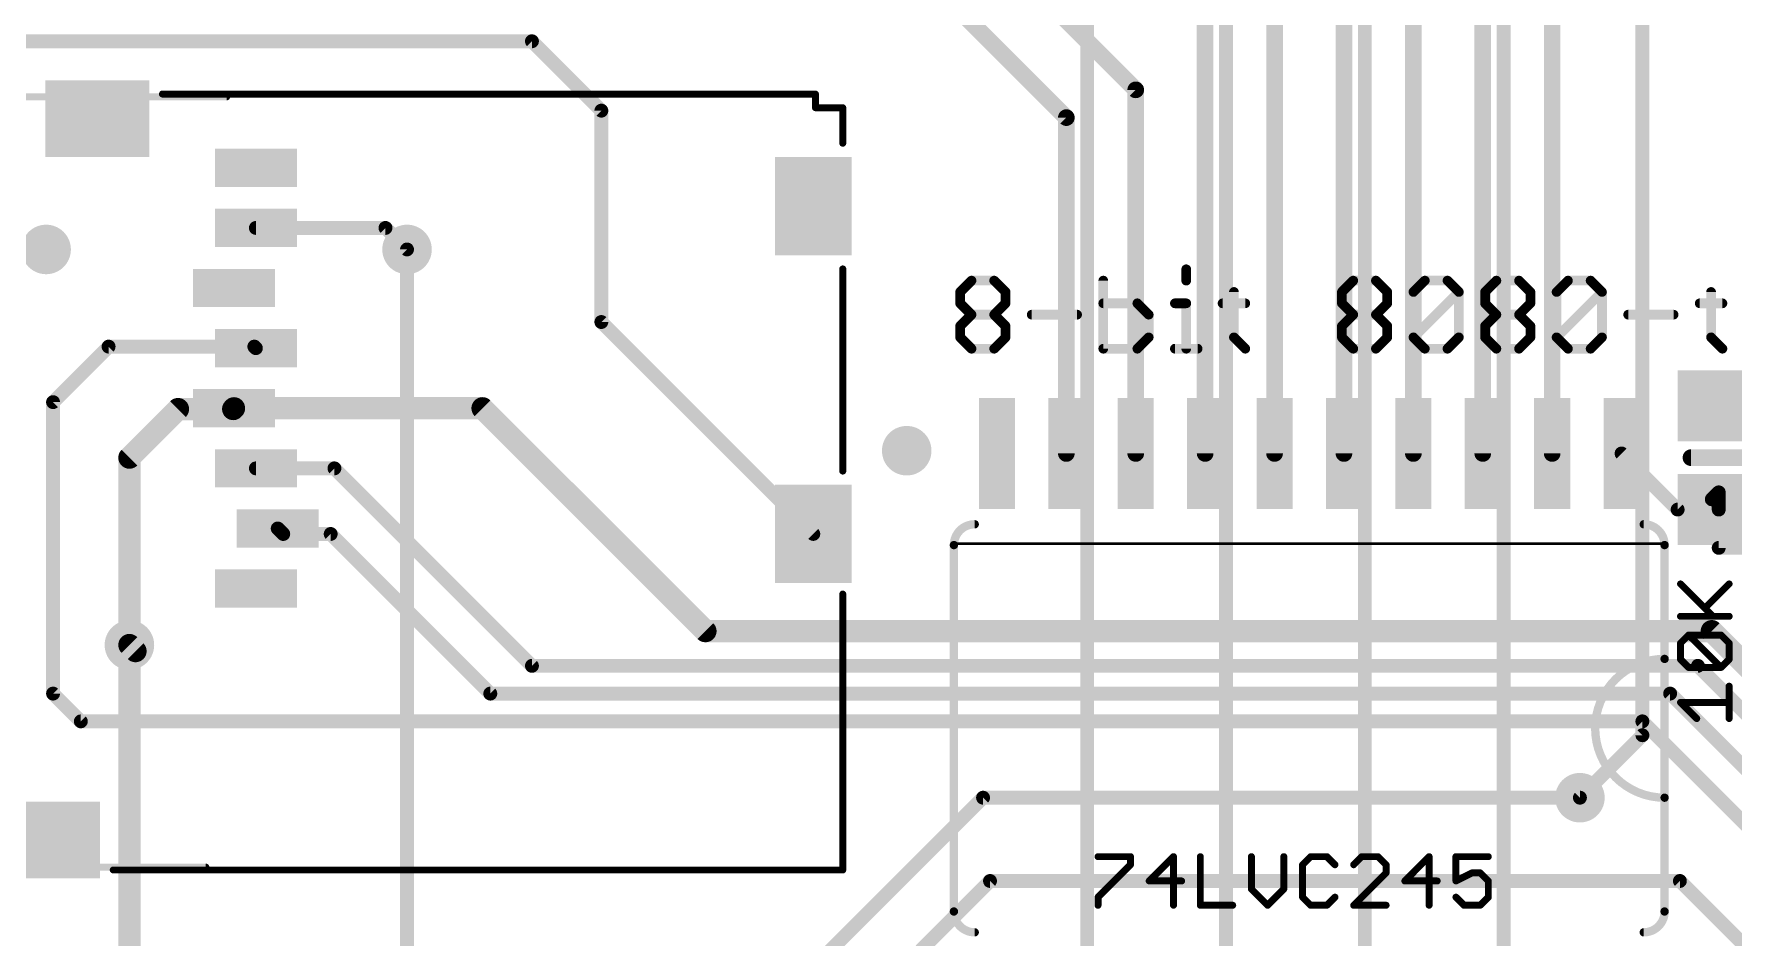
# Model space of a CAD drawing. Extents: x -42 to 37, y -47 to 54.
# Drawn here: x -23.08 to 8.03, y 14.72 to 31.25 of the extents above; entities that cross this region are included whole.
import ezdxf

# ---------------------------------------------------------------- set-up
doc = ezdxf.new("R2010")
doc.units = 0
for name, color, linetype in [('1', 12, 'CONTINUOUS'), ('16', 132, 'CONTINUOUS'), ('18', 110, 'CONTINUOUS'), ('21', 40, 'CONTINUOUS'), ('27', 253, 'CONTINUOUS'), ('47', 253, 'CONTINUOUS')]:
    doc.layers.add(name, color=color, linetype=linetype)

# ---------------------------------------------------------------- blocks, each defined once
blk = doc.blocks.new('RECT')
blk.add_solid([(-0.5, -0.5), (0.5, -0.5), (-0.5, 0.5), (0.5, 0.5)])
blk = doc.blocks.new('ROUNDV')
at = {"const_width": 0.5}
blk.add_lwpolyline([(0, -0.25, 1), (0, 0.25, 1), (0, -0.25)], format="xyb", dxfattribs=at)

msp = doc.modelspace()

# ---------------------------------------------------------------- linework, layer by layer
at = {"layer": '1'}
for points, const_width in [([(4.699, 36.068), (4.699, 23.5712)], 0.3048), ([(3.429, 35.56), (3.429, 23.5712)], 0.3048), ([(2.159, 34.798), (2.159, 23.5712)], 0.3048), ([(0.889, 34.036), (0.889, 23.5712)], 0.3048), ([(-5.588, 32.893), (-2.921, 30.226)], 0.3048), ([(-0.381, 32.766), (-0.381, 23.5712)], 0.3048), ([(-6.604, 32.131), (-4.191, 29.718)], 0.3048), ([(-1.651, 31.496), (-1.651, 23.5712)], 0.3048), ([(-23.495, 31.115), (-13.97, 31.115)], 0.254), ([(-13.97, 31.115), (-12.7, 29.845)], 0.254), ([(-2.921, 30.226), (-2.921, 23.5712)], 0.3048), ([(-12.7, 29.845), (-12.7, 25.977)], 0.254), ([(-4.191, 29.718), (-4.191, 23.5712)], 0.3048), ([(-16.65, 27.699), (-19.022, 27.699)], 0.254), ([(-16.256, 27.305), (-16.65, 27.699)], 0.254), ([(-12.7, 25.977), (-8.822, 22.099)], 0.254), ([(-22.733, 24.511), (-21.717, 25.527)], 0.254), ([(-21.717, 25.527), (-19.05, 25.527)], 0.254), ([(-19.05, 25.527), (-19.022, 25.499)], 0.254), ([(-22.733, 19.177), (-22.733, 24.511)], 0.254), ([(-21.336, 23.495), (-20.447, 24.384)], 0.4064), ([(-20.447, 24.384), (-19.437, 24.384)], 0.4064), ([(-19.437, 24.384), (-19.422, 24.399)], 0.4064), ([(-14.874, 24.399), (-19.422, 24.399)], 0.4064), ([(-10.795, 20.32), (-14.874, 24.399)], 0.4064), ([(-21.336, 20.066), (-21.336, 23.495)], 0.4064), ([(5.969, 23.5712), (6.9952, 22.545)], 0.254), ([(-17.584, 23.299), (-19.022, 23.299)], 0.254), ([(-13.97, 19.685), (-17.584, 23.299)], 0.254), ([(7.747, 22.86), (7.62, 22.733)], 0.254), ([(7.747, 22.545), (7.747, 22.86)], 0.254), ([(6.9952, 22.545), (7.747, 22.545)], 0.254), ([(7.747, 22.545), (7.747, 21.844)], 0.254), ([(-18.521, 22.098), (-18.622, 22.199)], 0.254), ([(-17.653, 22.098), (-18.521, 22.098)], 0.254), ([(-14.732, 19.177), (-17.653, 22.098)], 0.254), ([(7.747, 21.844), (12.192, 21.844)], 0.254), ([(-21.336, 20.066), (-21.224, 19.954)], 0.4064), ([(7.62, 20.32), (-10.795, 20.32)], 0.4064), ([(7.62, 20.32), (10.16, 17.78)], 0.4064), ([(-13.97, 19.685), (7.366, 19.685)], 0.254), ([(7.366, 19.685), (10.16, 16.891)], 0.254), ([(-22.733, 19.177), (-22.225, 18.669)], 0.254), ([(6.858, 19.177), (-14.732, 19.177)], 0.254), ([(9.779, 16.256), (6.858, 19.177)], 0.254), ([(-22.225, 18.669), (6.35, 18.669)], 0.254), ([(6.35, 18.669), (9.271, 15.748)], 0.254), ([(-10.033, 12.954), (-5.715, 17.272)], 0.254), ([(-5.715, 17.272), (5.207, 17.272)], 0.254), ([(-6.858, 14.478), (-5.588, 15.748)], 0.254), ([(-5.588, 15.748), (7.0358, 15.748)], 0.254), ([(7.0358, 15.748), (9.525, 13.2588)], 0.254)]:
    msp.add_lwpolyline(points, dxfattribs=dict(at, const_width=const_width))
for points, const_width in [([(-13.9251, 31.1599, 1), (-14.0149, 31.0701)], 0.127), ([(-13.97, 31.0515, 1), (-13.97, 31.1785)], 0.127), ([(-2.8448, 30.226, 1), (-2.9972, 30.226)], 0.1524), ([(-2.9749, 30.1721, 1), (-2.8671, 30.2799)], 0.1524), ([(-12.6365, 29.845, 1), (-12.7635, 29.845)], 0.127), ([(-12.7449, 29.8001, 1), (-12.6551, 29.8899)], 0.127), ([(-4.1148, 29.718, 1), (-4.2672, 29.718)], 0.1524), ([(-4.2449, 29.6641, 1), (-4.1371, 29.7719)], 0.1524), ([(-19.022, 27.7625, 1), (-19.022, 27.6355)], 0.127), ([(-16.6051, 27.7439, 1), (-16.6949, 27.6541)], 0.127), ([(-16.65, 27.6355, 1), (-16.65, 27.7625)], 0.127), ([(-16.3009, 27.2601, 1), (-16.2111, 27.3499)], 0.127), ([(-12.6551, 26.0219, 1), (-12.7449, 25.9321)], 0.127), ([(-12.7635, 25.977, 1), (-12.6365, 25.977)], 0.127), ([(-21.717, 25.5905, 1), (-21.717, 25.4635)], 0.127), ([(-21.6721, 25.4821, 1), (-21.7619, 25.5719)], 0.127), ([(-19.0051, 25.5719, 1), (-19.0949, 25.4821)], 0.127), ([(-19.0669, 25.4541, 1), (-18.9771, 25.5439)], 0.127), ([(-19.05, 25.4635, 1), (-19.05, 25.5905)], 0.127), ([(-22.6695, 24.511, 1), (-22.7965, 24.511)], 0.127), ([(-22.7779, 24.5559, 1), (-22.6881, 24.4661)], 0.127), ([(-20.447, 24.4856, 1), (-20.447, 24.2824)], 0.2032), ([(-20.3752, 24.3122, 1), (-20.5188, 24.4558)], 0.2032), ([(-19.422, 24.5006, 1), (-19.422, 24.2974)], 0.2032), ([(-19.3502, 24.3272, 1), (-19.4938, 24.4708)], 0.2032), ([(-19.437, 24.2824, 1), (-19.437, 24.4856)], 0.2032), ([(-14.8022, 24.4708, 1), (-14.9458, 24.3272)], 0.2032), ([(-14.874, 24.2974, 1), (-14.874, 24.5006)], 0.2032), ([(-19.5088, 24.4558, 1), (-19.3652, 24.3122)], 0.2032), ([(-21.2344, 23.495, 1), (-21.4376, 23.495)], 0.2032), ([(-21.4078, 23.5668, 1), (-21.2642, 23.4232)], 0.2032), ([(-4.2672, 23.5712, 1), (-4.1148, 23.5712)], 0.1524), ([(-2.9972, 23.5712, 1), (-2.8448, 23.5712)], 0.1524), ([(-1.7272, 23.5712, 1), (-1.5748, 23.5712)], 0.1524), ([(-0.4572, 23.5712, 1), (-0.3048, 23.5712)], 0.1524), ([(0.8128, 23.5712, 1), (0.9652, 23.5712)], 0.1524), ([(2.0828, 23.5712, 1), (2.2352, 23.5712)], 0.1524), ([(3.3528, 23.5712, 1), (3.5052, 23.5712)], 0.1524), ([(4.6228, 23.5712, 1), (4.7752, 23.5712)], 0.1524), ([(6.0139, 23.6161, 1), (5.9241, 23.5263)], 0.127), ([(-19.022, 23.3625, 1), (-19.022, 23.2355)], 0.127), ([(-17.5391, 23.3439, 1), (-17.6289, 23.2541)], 0.127), ([(-17.584, 23.2355, 1), (-17.584, 23.3625)], 0.127), ([(7.5751, 22.7779, 1), (7.6649, 22.6881)], 0.127), ([(7.8105, 22.86, 1), (7.6835, 22.86)], 0.127), ([(7.7919, 22.8151, 1), (7.7021, 22.9049)], 0.127), ([(6.9952, 22.6085, 1), (6.9952, 22.4815)], 0.127), ([(6.9503, 22.5001, 1), (7.0401, 22.5899)], 0.127), ([(7.8105, 22.545, 1), (7.6835, 22.545)], 0.127), ([(7.6835, 22.545, 1), (7.8105, 22.545)], 0.127), ([(7.747, 22.4815, 1), (7.747, 22.6085)], 0.127), ([(-18.5771, 22.2439, 1), (-18.6669, 22.1541)], 0.127), ([(-18.521, 22.1615, 1), (-18.521, 22.0345)], 0.127), ([(-18.5659, 22.0531, 1), (-18.4761, 22.1429)], 0.127), ([(-17.6081, 22.1429, 1), (-17.6979, 22.0531)], 0.127), ([(-17.653, 22.0345, 1), (-17.653, 22.1615)], 0.127), ([(-8.8669, 22.0541, 1), (-8.7771, 22.1439)], 0.127), ([(7.747, 21.9075, 1), (7.747, 21.7805)], 0.127), ([(7.6835, 21.844, 1), (7.8105, 21.844)], 0.127), ([(-21.2642, 20.1378, 1), (-21.4078, 19.9942)], 0.2032), ([(-10.795, 20.4216, 1), (-10.795, 20.2184)], 0.2032), ([(-10.8668, 20.2482, 1), (-10.7232, 20.3918)], 0.2032), ([(7.6918, 20.3918, 1), (7.5482, 20.2482)], 0.2032), ([(7.62, 20.2184, 1), (7.62, 20.4216)], 0.2032), ([(-21.4376, 20.066, 1), (-21.2344, 20.066)], 0.2032), ([(-21.2958, 19.8822, 1), (-21.1522, 20.0258)], 0.2032), ([(-13.97, 19.7485, 1), (-13.97, 19.6215)], 0.127), ([(-14.0149, 19.6401, 1), (-13.9251, 19.7299)], 0.127), ([(7.4109, 19.7299, 1), (7.3211, 19.6401)], 0.127), ([(7.366, 19.6215, 1), (7.366, 19.7485)], 0.127), ([(-22.6881, 19.2219, 1), (-22.7779, 19.1321)], 0.127), ([(-14.732, 19.2405, 1), (-14.732, 19.1135)], 0.127), ([(6.9029, 19.2219, 1), (6.8131, 19.1321)], 0.127), ([(6.858, 19.1135, 1), (6.858, 19.2405)], 0.127), ([(-22.7965, 19.177, 1), (-22.6695, 19.177)], 0.127), ([(-14.7769, 19.1321, 1), (-14.6871, 19.2219)], 0.127), ([(-22.225, 18.7325, 1), (-22.225, 18.6055)], 0.127), ([(-22.2699, 18.6241, 1), (-22.1801, 18.7139)], 0.127), ([(6.3949, 18.7139, 1), (6.3051, 18.6241)], 0.127), ([(6.35, 18.6055, 1), (6.35, 18.7325)], 0.127), ([(-5.715, 17.3355, 1), (-5.715, 17.2085)], 0.127), ([(-5.6701, 17.2271, 1), (-5.7599, 17.3169)], 0.127), ([(5.207, 17.2085, 1), (5.207, 17.3355)], 0.127), ([(-5.588, 15.8115, 1), (-5.588, 15.6845)], 0.127), ([(-5.5431, 15.7031, 1), (-5.6329, 15.7929)], 0.127), ([(7.0807, 15.7929, 1), (6.9909, 15.7031)], 0.127), ([(7.0358, 15.6845, 1), (7.0358, 15.8115)], 0.127)]:
    msp.add_lwpolyline(points, format="xyb", dxfattribs=dict(at, const_width=const_width))
at = {"layer": '16'}
for points, const_width in [([(-3.81, 11.938), (-3.81, 42.545)], 0.254), ([(-1.27, 11.938), (-1.27, 42.545)], 0.254), ([(1.27, 11.176), (1.27, 42.545)], 0.254), ([(3.81, 10.16), (3.81, 42.545)], 0.254), ([(6.35, 18.415), (6.35, 42.545)], 0.254), ([(-16.256, 9.017), (-16.256, 27.305)], 0.254), ([(-21.336, 14.224), (-21.336, 20.066)], 0.4064), ([(5.207, 17.272), (6.35, 18.415)], 0.254)]:
    msp.add_lwpolyline(points, dxfattribs=dict(at, const_width=const_width))
for points, const_width in [([(-16.1925, 27.305, 1), (-16.3195, 27.305)], 0.127), ([(-21.2344, 20.066, 1), (-21.4376, 20.066)], 0.2032), ([(6.2865, 18.415, 1), (6.4135, 18.415)], 0.127), ([(6.3949, 18.3701, 1), (6.3051, 18.4599)], 0.127), ([(5.1621, 17.3169, 1), (5.2519, 17.2271)], 0.127)]:
    msp.add_lwpolyline(points, format="xyb", dxfattribs=dict(at, const_width=const_width))
at = {"layer": '21'}
for points, const_width in [([(-8.782, 30.149), (-20.732, 30.149)], 0.127), ([(-8.782, 29.899), (-8.782, 30.149)], 0.127), ([(-8.282, 29.899), (-8.782, 29.899)], 0.127), ([(-8.282, 29.249), (-8.282, 29.899)], 0.127), ([(-8.282, 26.949), (-8.282, 23.249)], 0.127), ([(-6.1341, 26.527), (-5.9265, 26.7346)], 0.1778), ([(-5.9265, 26.7346), (-5.5113, 26.7346)], 0.1778), ([(-5.5113, 26.7346), (-5.3037, 26.527)], 0.1778), ([(-3.5147, 26.7346), (-3.5147, 25.4889)], 0.1778), ([(-1.9973, 26.9422), (-1.9973, 26.7346)], 0.1778), ([(0.8511, 26.527), (1.0587, 26.7346)], 0.1778), ([(1.0587, 26.7346), (1.4739, 26.7346)], 0.1778), ([(1.4739, 26.7346), (1.6815, 26.527)], 0.1778), ([(2.1608, 26.527), (2.3684, 26.7346)], 0.1778), ([(2.3684, 26.7346), (2.7837, 26.7346)], 0.1778), ([(2.7837, 26.7346), (2.9913, 26.527)], 0.1778), ([(3.4706, 26.527), (3.6782, 26.7346)], 0.1778), ([(3.6782, 26.7346), (4.0934, 26.7346)], 0.1778), ([(4.0934, 26.7346), (4.301, 26.527)], 0.1778), ([(4.7803, 26.527), (4.9879, 26.7346)], 0.1778), ([(4.9879, 26.7346), (5.4031, 26.7346)], 0.1778), ([(5.4031, 26.7346), (5.6107, 26.527)], 0.1778), ([(-6.1341, 26.3193), (-6.1341, 26.527)], 0.1778), ([(-5.3037, 26.527), (-5.3037, 26.3193)], 0.1778), ([(-1.1242, 26.527), (-1.1242, 25.6965)], 0.1778), ([(0.8511, 26.3193), (0.8511, 26.527)], 0.1778), ([(1.6815, 26.527), (1.6815, 26.3193)], 0.1778), ([(2.1608, 25.6965), (2.1608, 26.527)], 0.1778), ([(2.1608, 25.6965), (2.9913, 26.527)], 0.1778), ([(2.9913, 26.527), (2.9913, 25.6965)], 0.1778), ([(3.4706, 26.3193), (3.4706, 26.527)], 0.1778), ([(4.301, 26.527), (4.301, 26.3193)], 0.1778), ([(4.7803, 25.6965), (4.7803, 26.527)], 0.1778), ([(4.7803, 25.6965), (5.6107, 26.527)], 0.1778), ([(5.6107, 26.527), (5.6107, 25.6965)], 0.1778), ([(7.6073, 26.527), (7.6073, 25.6965)], 0.1778), ([(-5.9265, 26.1117), (-6.1341, 26.3193)], 0.1778), ([(-6.1341, 25.9041), (-5.9265, 26.1117)], 0.1778), ([(-5.9265, 26.1117), (-5.5113, 26.1117)], 0.1778), ([(-5.3037, 26.3193), (-5.5113, 26.1117)], 0.1778), ([(-5.5113, 26.1117), (-5.3037, 25.9041)], 0.1778), ([(-4.8244, 26.1117), (-3.9939, 26.1117)], 0.1778), ([(-2.8918, 26.3193), (-3.5147, 26.3193)], 0.1778), ([(-2.6842, 26.1117), (-2.8918, 26.3193)], 0.1778), ([(-2.6842, 25.6965), (-2.6842, 26.1117)], 0.1778), ([(-2.2049, 26.3193), (-1.9973, 26.3193)], 0.1778), ([(-1.9973, 26.3193), (-1.9973, 25.4889)], 0.1778), ([(-1.3318, 26.3193), (-0.9166, 26.3193)], 0.1778), ([(1.0587, 26.1117), (0.8511, 26.3193)], 0.1778), ([(0.8511, 25.9041), (1.0587, 26.1117)], 0.1778), ([(1.0587, 26.1117), (1.4739, 26.1117)], 0.1778), ([(1.6815, 26.3193), (1.4739, 26.1117)], 0.1778), ([(1.4739, 26.1117), (1.6815, 25.9041)], 0.1778), ([(3.6782, 26.1117), (3.4706, 26.3193)], 0.1778), ([(3.4706, 25.9041), (3.6782, 26.1117)], 0.1778), ([(3.6782, 26.1117), (4.0934, 26.1117)], 0.1778), ([(4.301, 26.3193), (4.0934, 26.1117)], 0.1778), ([(4.0934, 26.1117), (4.301, 25.9041)], 0.1778), ([(6.09, 26.1117), (6.9204, 26.1117)], 0.1778), ([(7.3997, 26.3193), (7.8149, 26.3193)], 0.1778), ([(-6.1341, 25.6965), (-6.1341, 25.9041)], 0.1778), ([(-5.3037, 25.9041), (-5.3037, 25.6965)], 0.1778), ([(0.8511, 25.6965), (0.8511, 25.9041)], 0.1778), ([(1.6815, 25.9041), (1.6815, 25.6965)], 0.1778), ([(3.4706, 25.6965), (3.4706, 25.9041)], 0.1778), ([(4.301, 25.9041), (4.301, 25.6965)], 0.1778), ([(-5.9265, 25.4889), (-6.1341, 25.6965)], 0.1778), ([(-5.5113, 25.4889), (-5.9265, 25.4889)], 0.1778), ([(-5.3037, 25.6965), (-5.5113, 25.4889)], 0.1778), ([(-3.5147, 25.4889), (-2.8918, 25.4889)], 0.1778), ([(-2.8918, 25.4889), (-2.6842, 25.6965)], 0.1778), ([(-2.2049, 25.4889), (-1.7897, 25.4889)], 0.1778), ([(-1.1242, 25.6965), (-0.9166, 25.4889)], 0.1778), ([(1.0587, 25.4889), (0.8511, 25.6965)], 0.1778), ([(1.4739, 25.4889), (1.0587, 25.4889)], 0.1778), ([(1.6815, 25.6965), (1.4739, 25.4889)], 0.1778), ([(2.3684, 25.4889), (2.1608, 25.6965)], 0.1778), ([(2.7837, 25.4889), (2.3684, 25.4889)], 0.1778), ([(2.9913, 25.6965), (2.7837, 25.4889)], 0.1778), ([(3.6782, 25.4889), (3.4706, 25.6965)], 0.1778), ([(4.0934, 25.4889), (3.6782, 25.4889)], 0.1778), ([(4.301, 25.6965), (4.0934, 25.4889)], 0.1778), ([(4.9879, 25.4889), (4.7803, 25.6965)], 0.1778), ([(5.4031, 25.4889), (4.9879, 25.4889)], 0.1778), ([(5.6107, 25.6965), (5.4031, 25.4889)], 0.1778), ([(7.6073, 25.6965), (7.8149, 25.4889)], 0.1778), ([(8.255, 23.495), (7.239, 23.495)], 0.3048), ([(-6.2484, 21.8948), (-6.2484, 15.1892)], 0.1524), ([(6.731, 21.9202), (-6.223, 21.9202)], 0.0508), ([(6.7564, 19.812), (6.7564, 21.8948)], 0.1524), ([(-8.282, 20.999), (-8.282, 15.949)], 0.127), ([(6.7564, 17.272), (6.7564, 19.812)], 0.1524), ([(6.7564, 15.1892), (6.7564, 17.272)], 0.1524), ([(-8.282, 15.949), (-21.632, 15.949)], 0.127)]:
    msp.add_lwpolyline(points, dxfattribs=dict(at, const_width=const_width))
for points, const_width in [([(-20.732, 30.1807, 1), (-20.732, 30.1173)], 0.0635), ([(-8.7502, 30.149, 1), (-8.8138, 30.149)], 0.0635), ([(-8.782, 30.1173, 1), (-8.782, 30.1807)], 0.0635), ([(-8.8138, 29.899, 1), (-8.7502, 29.899)], 0.0635), ([(-8.782, 29.9307, 1), (-8.782, 29.8673)], 0.0635), ([(-8.2502, 29.899, 1), (-8.3138, 29.899)], 0.0635), ([(-8.282, 29.8673, 1), (-8.282, 29.9307)], 0.0635), ([(-8.3138, 29.249, 1), (-8.2502, 29.249)], 0.0635), ([(-8.2502, 26.949, 1), (-8.3138, 26.949)], 0.0635), ([(-5.9265, 26.779, 1), (-5.9265, 26.6901)], 0.0889), ([(-5.8951, 26.7031, 1), (-5.9579, 26.766)], 0.0889), ([(-5.4798, 26.766, 1), (-5.5427, 26.7031)], 0.0889), ([(-5.5113, 26.6901, 1), (-5.5113, 26.779)], 0.0889), ([(-3.4702, 26.7346, 1), (-3.5591, 26.7346)], 0.0889), ([(-1.9529, 26.9422, 1), (-2.0418, 26.9422)], 0.0889), ([(-2.0418, 26.7346, 1), (-1.9529, 26.7346)], 0.0889), ([(1.0587, 26.779, 1), (1.0587, 26.6901)], 0.0889), ([(1.0901, 26.7031, 1), (1.0273, 26.766)], 0.0889), ([(1.5054, 26.766, 1), (1.4425, 26.7031)], 0.0889), ([(1.4739, 26.6901, 1), (1.4739, 26.779)], 0.0889), ([(2.3684, 26.779, 1), (2.3684, 26.6901)], 0.0889), ([(2.3999, 26.7031, 1), (2.337, 26.766)], 0.0889), ([(2.8151, 26.766, 1), (2.7522, 26.7031)], 0.0889), ([(2.7837, 26.6901, 1), (2.7837, 26.779)], 0.0889), ([(3.6782, 26.779, 1), (3.6782, 26.6901)], 0.0889), ([(3.7096, 26.7031, 1), (3.6467, 26.766)], 0.0889), ([(4.1248, 26.766, 1), (4.062, 26.7031)], 0.0889), ([(4.0934, 26.6901, 1), (4.0934, 26.779)], 0.0889), ([(4.9879, 26.779, 1), (4.9879, 26.6901)], 0.0889), ([(5.0193, 26.7031, 1), (4.9565, 26.766)], 0.0889), ([(5.4345, 26.766, 1), (5.3717, 26.7031)], 0.0889), ([(5.4031, 26.6901, 1), (5.4031, 26.779)], 0.0889), ([(-6.0896, 26.527, 1), (-6.1786, 26.527)], 0.0889), ([(-6.1655, 26.5584, 1), (-6.1027, 26.4955)], 0.0889), ([(-5.2592, 26.527, 1), (-5.3481, 26.527)], 0.0889), ([(-5.3351, 26.4955, 1), (-5.2722, 26.5584)], 0.0889), ([(-1.0797, 26.527, 1), (-1.1686, 26.527)], 0.0889), ([(0.8956, 26.527, 1), (0.8067, 26.527)], 0.0889), ([(0.8197, 26.5584, 1), (0.8825, 26.4955)], 0.0889), ([(1.726, 26.527, 1), (1.6371, 26.527)], 0.0889), ([(1.6501, 26.4955, 1), (1.713, 26.5584)], 0.0889), ([(2.1294, 26.5584, 1), (2.1923, 26.4955)], 0.0889), ([(2.2053, 26.527, 1), (2.1164, 26.527)], 0.0889), ([(3.0357, 26.527, 1), (2.9468, 26.527)], 0.0889), ([(3.0227, 26.4955, 1), (2.9598, 26.5584)], 0.0889), ([(2.9598, 26.4955, 1), (3.0227, 26.5584)], 0.0889), ([(3.4391, 26.5584, 1), (3.502, 26.4955)], 0.0889), ([(3.515, 26.527, 1), (3.4261, 26.527)], 0.0889), ([(4.3454, 26.527, 1), (4.2565, 26.527)], 0.0889), ([(4.2696, 26.4955, 1), (4.3324, 26.5584)], 0.0889), ([(4.7488, 26.5584, 1), (4.8117, 26.4955)], 0.0889), ([(4.8247, 26.527, 1), (4.7358, 26.527)], 0.0889), ([(5.6552, 26.527, 1), (5.5663, 26.527)], 0.0889), ([(5.6421, 26.4955, 1), (5.5793, 26.5584)], 0.0889), ([(5.5793, 26.4955, 1), (5.6421, 26.5584)], 0.0889), ([(7.6518, 26.527, 1), (7.5629, 26.527)], 0.0889), ([(-6.1786, 26.3193, 1), (-6.0896, 26.3193)], 0.0889), ([(-6.1027, 26.3508, 1), (-6.1655, 26.2879)], 0.0889), ([(-5.9265, 26.1562, 1), (-5.9265, 26.0673)], 0.0889), ([(-5.8951, 26.0803, 1), (-5.9579, 26.1432)], 0.0889), ([(-5.9579, 26.0803, 1), (-5.8951, 26.1432)], 0.0889), ([(-5.4798, 26.1432, 1), (-5.5427, 26.0803)], 0.0889), ([(-5.5427, 26.1432, 1), (-5.4798, 26.0803)], 0.0889), ([(-5.5113, 26.0673, 1), (-5.5113, 26.1562)], 0.0889), ([(-5.3481, 26.3193, 1), (-5.2592, 26.3193)], 0.0889), ([(-5.2722, 26.2879, 1), (-5.3351, 26.3508)], 0.0889), ([(-4.8244, 26.1562, 1), (-4.8244, 26.0673)], 0.0889), ([(-3.9939, 26.0673, 1), (-3.9939, 26.1562)], 0.0889), ([(-3.5147, 26.3638, 1), (-3.5147, 26.2749)], 0.0889), ([(-2.8604, 26.3508, 1), (-2.9232, 26.2879)], 0.0889), ([(-2.8918, 26.2749, 1), (-2.8918, 26.3638)], 0.0889), ([(-2.6398, 26.1117, 1), (-2.7287, 26.1117)], 0.0889), ([(-2.7156, 26.0803, 1), (-2.6528, 26.1432)], 0.0889), ([(-2.2049, 26.3638, 1), (-2.2049, 26.2749)], 0.0889), ([(-1.9529, 26.3193, 1), (-2.0418, 26.3193)], 0.0889), ([(-1.9973, 26.2749, 1), (-1.9973, 26.3638)], 0.0889), ([(-1.3318, 26.3638, 1), (-1.3318, 26.2749)], 0.0889), ([(-0.9166, 26.2749, 1), (-0.9166, 26.3638)], 0.0889), ([(0.8825, 26.3508, 1), (0.8197, 26.2879)], 0.0889), ([(0.8067, 26.3193, 1), (0.8956, 26.3193)], 0.0889), ([(1.0587, 26.1562, 1), (1.0587, 26.0673)], 0.0889), ([(1.0901, 26.0803, 1), (1.0273, 26.1432)], 0.0889), ([(1.0273, 26.0803, 1), (1.0901, 26.1432)], 0.0889), ([(1.5054, 26.1432, 1), (1.4425, 26.0803)], 0.0889), ([(1.4425, 26.1432, 1), (1.5054, 26.0803)], 0.0889), ([(1.4739, 26.0673, 1), (1.4739, 26.1562)], 0.0889), ([(1.6371, 26.3193, 1), (1.726, 26.3193)], 0.0889), ([(1.713, 26.2879, 1), (1.6501, 26.3508)], 0.0889), ([(3.502, 26.3508, 1), (3.4391, 26.2879)], 0.0889), ([(3.4261, 26.3193, 1), (3.515, 26.3193)], 0.0889), ([(3.6782, 26.1562, 1), (3.6782, 26.0673)], 0.0889), ([(3.7096, 26.0803, 1), (3.6467, 26.1432)], 0.0889), ([(3.6467, 26.0803, 1), (3.7096, 26.1432)], 0.0889), ([(4.1248, 26.1432, 1), (4.062, 26.0803)], 0.0889), ([(4.062, 26.1432, 1), (4.1248, 26.0803)], 0.0889), ([(4.0934, 26.0673, 1), (4.0934, 26.1562)], 0.0889), ([(4.2565, 26.3193, 1), (4.3454, 26.3193)], 0.0889), ([(4.3324, 26.2879, 1), (4.2696, 26.3508)], 0.0889), ([(6.09, 26.1562, 1), (6.09, 26.0673)], 0.0889), ([(6.9204, 26.0673, 1), (6.9204, 26.1562)], 0.0889), ([(7.3997, 26.3638, 1), (7.3997, 26.2749)], 0.0889), ([(7.8149, 26.2749, 1), (7.8149, 26.3638)], 0.0889), ([(-6.0896, 25.9041, 1), (-6.1786, 25.9041)], 0.0889), ([(-6.1655, 25.9355, 1), (-6.1027, 25.8727)], 0.0889), ([(-5.2592, 25.9041, 1), (-5.3481, 25.9041)], 0.0889), ([(-5.3351, 25.8727, 1), (-5.2722, 25.9355)], 0.0889), ([(0.8956, 25.9041, 1), (0.8067, 25.9041)], 0.0889), ([(0.8197, 25.9355, 1), (0.8825, 25.8727)], 0.0889), ([(1.726, 25.9041, 1), (1.6371, 25.9041)], 0.0889), ([(1.6501, 25.8727, 1), (1.713, 25.9355)], 0.0889), ([(3.515, 25.9041, 1), (3.4261, 25.9041)], 0.0889), ([(3.4391, 25.9355, 1), (3.502, 25.8727)], 0.0889), ([(4.3454, 25.9041, 1), (4.2565, 25.9041)], 0.0889), ([(4.2696, 25.8727, 1), (4.3324, 25.9355)], 0.0889), ([(-6.1786, 25.6965, 1), (-6.0896, 25.6965)], 0.0889), ([(-6.1027, 25.7279, 1), (-6.1655, 25.6651)], 0.0889), ([(-5.9265, 25.5334, 1), (-5.9265, 25.4444)], 0.0889), ([(-5.9579, 25.4575, 1), (-5.8951, 25.5203)], 0.0889), ([(-5.5427, 25.5203, 1), (-5.4798, 25.4575)], 0.0889), ([(-5.5113, 25.4444, 1), (-5.5113, 25.5334)], 0.0889), ([(-5.3481, 25.6965, 1), (-5.2592, 25.6965)], 0.0889), ([(-5.2722, 25.6651, 1), (-5.3351, 25.7279)], 0.0889), ([(-3.5147, 25.5334, 1), (-3.5147, 25.4444)], 0.0889), ([(-3.5591, 25.4889, 1), (-3.4702, 25.4889)], 0.0889), ([(-2.9232, 25.5203, 1), (-2.8604, 25.4575)], 0.0889), ([(-2.8918, 25.4444, 1), (-2.8918, 25.5334)], 0.0889), ([(-2.7287, 25.6965, 1), (-2.6398, 25.6965)], 0.0889), ([(-2.6528, 25.6651, 1), (-2.7156, 25.7279)], 0.0889), ([(-2.2049, 25.5334, 1), (-2.2049, 25.4444)], 0.0889), ([(-2.0418, 25.4889, 1), (-1.9529, 25.4889)], 0.0889), ([(-1.7897, 25.4444, 1), (-1.7897, 25.5334)], 0.0889), ([(-1.1686, 25.6965, 1), (-1.0797, 25.6965)], 0.0889), ([(-1.0927, 25.7279, 1), (-1.1556, 25.6651)], 0.0889), ([(-0.948, 25.4575, 1), (-0.8851, 25.5203)], 0.0889), ([(0.8825, 25.7279, 1), (0.8197, 25.6651)], 0.0889), ([(0.8067, 25.6965, 1), (0.8956, 25.6965)], 0.0889), ([(1.0587, 25.5334, 1), (1.0587, 25.4444)], 0.0889), ([(1.0273, 25.4575, 1), (1.0901, 25.5203)], 0.0889), ([(1.4425, 25.5203, 1), (1.5054, 25.4575)], 0.0889), ([(1.4739, 25.4444, 1), (1.4739, 25.5334)], 0.0889), ([(1.6371, 25.6965, 1), (1.726, 25.6965)], 0.0889), ([(1.713, 25.6651, 1), (1.6501, 25.7279)], 0.0889), ([(2.1923, 25.7279, 1), (2.1294, 25.6651)], 0.0889), ([(2.1294, 25.7279, 1), (2.1923, 25.6651)], 0.0889), ([(2.1164, 25.6965, 1), (2.2053, 25.6965)], 0.0889), ([(2.3684, 25.5334, 1), (2.3684, 25.4444)], 0.0889), ([(2.337, 25.4575, 1), (2.3999, 25.5203)], 0.0889), ([(2.7522, 25.5203, 1), (2.8151, 25.4575)], 0.0889), ([(2.7837, 25.4444, 1), (2.7837, 25.5334)], 0.0889), ([(2.9468, 25.6965, 1), (3.0357, 25.6965)], 0.0889), ([(3.0227, 25.6651, 1), (2.9598, 25.7279)], 0.0889), ([(3.502, 25.7279, 1), (3.4391, 25.6651)], 0.0889), ([(3.4261, 25.6965, 1), (3.515, 25.6965)], 0.0889), ([(3.6782, 25.5334, 1), (3.6782, 25.4444)], 0.0889), ([(3.6467, 25.4575, 1), (3.7096, 25.5203)], 0.0889), ([(4.062, 25.5203, 1), (4.1248, 25.4575)], 0.0889), ([(4.0934, 25.4444, 1), (4.0934, 25.5334)], 0.0889), ([(4.2565, 25.6965, 1), (4.3454, 25.6965)], 0.0889), ([(4.3324, 25.6651, 1), (4.2696, 25.7279)], 0.0889), ([(4.8117, 25.7279, 1), (4.7488, 25.6651)], 0.0889), ([(4.7488, 25.7279, 1), (4.8117, 25.6651)], 0.0889), ([(4.7358, 25.6965, 1), (4.8247, 25.6965)], 0.0889), ([(4.9879, 25.5334, 1), (4.9879, 25.4444)], 0.0889), ([(4.9565, 25.4575, 1), (5.0193, 25.5203)], 0.0889), ([(5.3717, 25.5203, 1), (5.4345, 25.4575)], 0.0889), ([(5.4031, 25.4444, 1), (5.4031, 25.5334)], 0.0889), ([(5.5663, 25.6965, 1), (5.6552, 25.6965)], 0.0889), ([(5.6421, 25.6651, 1), (5.5793, 25.7279)], 0.0889), ([(7.6388, 25.7279, 1), (7.5759, 25.6651)], 0.0889), ([(7.5629, 25.6965, 1), (7.6518, 25.6965)], 0.0889), ([(7.7835, 25.4575, 1), (7.8464, 25.5203)], 0.0889), ([(7.239, 23.5712, 1), (7.239, 23.4188)], 0.1524), ([(-8.3138, 23.249, 1), (-8.2502, 23.249)], 0.0635), ([(-5.8674, 22.2758, 0.4142), (-6.2484, 21.8948)], 0.1524), ([(-5.8674, 22.2377, 1), (-5.8674, 22.3139)], 0.0762), ([(6.7564, 21.8948, 0.4142), (6.3754, 22.2758)], 0.1524), ([(6.3754, 22.3139, 1), (6.3754, 22.2377)], 0.0762), ([(-6.2103, 21.8948, 1), (-6.2865, 21.8948)], 0.0762), ([(-6.2865, 21.8948, 1), (-6.2103, 21.8948)], 0.0762), ([(-6.223, 21.9329, 1), (-6.223, 21.9075)], 0.0254), ([(6.7945, 21.8948, 1), (6.7183, 21.8948)], 0.0762), ([(6.7183, 21.8948, 1), (6.7945, 21.8948)], 0.0762), ([(6.731, 21.9075, 1), (6.731, 21.9329)], 0.0254), ([(-8.2502, 20.999, 1), (-8.3138, 20.999)], 0.0635), ([(6.7564, 19.812, 1), (6.7564, 17.272)], 0.1524), ([(6.7945, 19.812, 1), (6.7183, 19.812)], 0.0762), ([(6.7183, 19.812, 1), (6.7945, 19.812)], 0.0762), ([(6.7564, 19.7739, 1), (6.7564, 19.8501)], 0.0762), ([(6.7945, 17.272, 1), (6.7183, 17.272)], 0.0762), ([(6.7183, 17.272, 1), (6.7945, 17.272)], 0.0762), ([(6.7564, 17.2339, 1), (6.7564, 17.3101)], 0.0762), ([(-21.632, 15.9808, 1), (-21.632, 15.9173)], 0.0635), ([(-8.3138, 15.949, 1), (-8.2502, 15.949)], 0.0635), ([(-8.282, 15.9173, 1), (-8.282, 15.9808)], 0.0635), ([(-6.2484, 15.1892, 0.4142), (-5.8674, 14.8082)], 0.1524), ([(-6.2103, 15.1892, 1), (-6.2865, 15.1892)], 0.0762), ([(6.3754, 14.8082, 0.4142), (6.7564, 15.1892)], 0.1524), ([(6.7945, 15.1892, 1), (6.7183, 15.1892)], 0.0762), ([(-6.2865, 15.1892, 1), (-6.2103, 15.1892)], 0.0762), ([(6.7183, 15.1892, 1), (6.7945, 15.1892)], 0.0762), ([(-5.8674, 14.7701, 1), (-5.8674, 14.8463)], 0.0762), ([(6.3754, 14.8463, 1), (6.3754, 14.7701)], 0.0762)]:
    msp.add_lwpolyline(points, format="xyb", dxfattribs=dict(at, const_width=const_width))
at = {"layer": '27', "const_width": 0.127}
for points in [[(7.6409, 20.591), (7.0477, 21.1842)], [(7.4926, 20.7393), (7.9375, 21.1842)], [(7.0477, 20.591), (7.9375, 20.591)], [(7.0477, 20.1003), (7.196, 20.2486)], [(7.196, 20.2486), (7.7892, 20.2486)], [(7.7892, 19.6555), (7.196, 20.2486)], [(7.7892, 20.2486), (7.9375, 20.1003)], [(7.0477, 19.8038), (7.0477, 20.1003)], [(7.9375, 20.1003), (7.9375, 19.8038)], [(7.196, 19.6555), (7.0477, 19.8038)], [(7.7892, 19.6555), (7.196, 19.6555)], [(7.9375, 19.8038), (7.7892, 19.6555)], [(7.9375, 18.7199), (7.9375, 19.3131)], [(7.3443, 18.7199), (7.0477, 19.0165)], [(7.0477, 19.0165), (7.9375, 19.0165)], [(-3.6107, 16.1933), (-3.0175, 16.1933)], [(-3.0175, 16.1933), (-3.0175, 16.045)], [(-2.2303, 16.1933), (-2.6751, 15.7484)], [(-2.2303, 15.3035), (-2.2303, 16.1933)], [(-1.7396, 16.1933), (-1.7396, 15.3035)], [(-0.8041, 16.1933), (-0.8041, 15.6001)], [(-0.2109, 15.6001), (-0.2109, 16.1933)], [(0.2797, 16.1933), (0.1314, 16.045)], [(0.5763, 16.1933), (0.2797, 16.1933)], [(0.7246, 16.045), (0.5763, 16.1933)], [(1.2152, 16.1933), (1.0669, 16.045)], [(1.5118, 16.1933), (1.2152, 16.1933)], [(1.6601, 16.045), (1.5118, 16.1933)], [(2.4473, 16.1933), (2.0025, 15.7484)], [(2.4473, 15.3035), (2.4473, 16.1933)], [(3.5311, 16.1933), (2.938, 16.1933)], [(2.938, 16.1933), (2.938, 15.7484)], [(-3.0175, 16.045), (-3.6107, 15.4518)], [(0.1314, 16.045), (0.1314, 15.4518)], [(1.0669, 15.3035), (1.6601, 15.8967)], [(1.6601, 15.8967), (1.6601, 16.045)], [(2.938, 15.7484), (3.2346, 15.8967)], [(3.2346, 15.8967), (3.3829, 15.8967)], [(3.3829, 15.8967), (3.5311, 15.7484)], [(-2.6751, 15.7484), (-2.082, 15.7484)], [(-0.8041, 15.6001), (-0.5075, 15.3035)], [(-0.5075, 15.3035), (-0.2109, 15.6001)], [(2.0025, 15.7484), (2.5956, 15.7484)], [(3.5311, 15.7484), (3.5311, 15.4518)], [(-3.6107, 15.4518), (-3.6107, 15.3035)], [(-1.7396, 15.3035), (-1.1464, 15.3035)], [(0.1314, 15.4518), (0.2797, 15.3035)], [(0.2797, 15.3035), (0.5763, 15.3035)], [(0.5763, 15.3035), (0.7246, 15.4518)], [(1.6601, 15.3035), (1.0669, 15.3035)], [(3.0863, 15.3035), (2.938, 15.4518)], [(3.3829, 15.3035), (3.0863, 15.3035)], [(3.5311, 15.4518), (3.3829, 15.3035)]]:
    msp.add_lwpolyline(points, dxfattribs=at)
at = {"layer": '27', "const_width": 0.0635}
for points in [[(7.0702, 21.2066, 1), (7.0253, 21.1617)], [(7.96, 21.1617, 1), (7.915, 21.2066)], [(7.0477, 20.6227, 1), (7.0477, 20.5592)], [(7.4702, 20.7617, 1), (7.5151, 20.7168)], [(7.6185, 20.5685, 1), (7.6634, 20.6134)], [(7.9375, 20.5592, 1), (7.9375, 20.6227)], [(7.196, 20.2804, 1), (7.196, 20.2169)], [(7.2185, 20.2711, 1), (7.1736, 20.2262)], [(7.2185, 20.2262, 1), (7.1736, 20.2711)], [(7.8117, 20.2711, 1), (7.7668, 20.2262)], [(7.7892, 20.2169, 1), (7.7892, 20.2804)], [(7.0795, 20.1003, 1), (7.016, 20.1003)], [(7.0253, 20.1228, 1), (7.0702, 20.0779)], [(7.9692, 20.1003, 1), (7.9058, 20.1003)], [(7.915, 20.0779, 1), (7.96, 20.1228)], [(7.0702, 19.8262, 1), (7.0253, 19.7813)], [(7.016, 19.8038, 1), (7.0795, 19.8038)], [(7.196, 19.6872, 1), (7.196, 19.6237)], [(7.1736, 19.633, 1), (7.2185, 19.6779)], [(7.7668, 19.6779, 1), (7.8117, 19.633)], [(7.7668, 19.633, 1), (7.8117, 19.6779)], [(7.7892, 19.6237, 1), (7.7892, 19.6872)], [(7.9058, 19.8038, 1), (7.9692, 19.8038)], [(7.96, 19.7813, 1), (7.915, 19.8262)], [(7.9692, 19.3131, 1), (7.9058, 19.3131)], [(7.0477, 19.0483, 1), (7.0477, 18.9848)], [(7.0702, 19.039, 1), (7.0253, 18.9941)], [(7.9375, 18.9848, 1), (7.9375, 19.0483)], [(7.3219, 18.6975, 1), (7.3668, 18.7424)], [(7.9058, 18.7199, 1), (7.9692, 18.7199)], [(-3.6107, 16.225, 1), (-3.6107, 16.1615)], [(-2.9857, 16.1933, 1), (-3.0492, 16.1933)], [(-3.0175, 16.1615, 1), (-3.0175, 16.225)], [(-2.1985, 16.1933, 1), (-2.262, 16.1933)], [(-2.2078, 16.1708, 1), (-2.2527, 16.2157)], [(-1.7079, 16.1933, 1), (-1.7714, 16.1933)], [(-0.7724, 16.1933, 1), (-0.8358, 16.1933)], [(-0.1792, 16.1933, 1), (-0.2427, 16.1933)], [(0.2797, 16.225, 1), (0.2797, 16.1615)], [(0.3022, 16.1708, 1), (0.2573, 16.2157)], [(0.5987, 16.2157, 1), (0.5538, 16.1708)], [(0.5763, 16.1615, 1), (0.5763, 16.225)], [(1.2152, 16.225, 1), (1.2152, 16.1615)], [(1.2377, 16.1708, 1), (1.1928, 16.2157)], [(1.5343, 16.2157, 1), (1.4894, 16.1708)], [(1.5118, 16.1615, 1), (1.5118, 16.225)], [(2.4791, 16.1933, 1), (2.4156, 16.1933)], [(2.4698, 16.1708, 1), (2.4249, 16.2157)], [(2.9697, 16.1933, 1), (2.9062, 16.1933)], [(2.938, 16.225, 1), (2.938, 16.1615)], [(3.5311, 16.1615, 1), (3.5311, 16.225)], [(-3.0492, 16.045, 1), (-2.9857, 16.045)], [(-2.995, 16.0225, 1), (-3.0399, 16.0674)], [(0.1632, 16.045, 1), (0.0997, 16.045)], [(0.109, 16.0674, 1), (0.1539, 16.0225)], [(0.7021, 16.0225, 1), (0.747, 16.0674)], [(1.0445, 16.0674, 1), (1.0894, 16.0225)], [(1.6919, 16.045, 1), (1.6284, 16.045)], [(1.6284, 15.8967, 1), (1.6919, 15.8967)], [(1.6377, 16.0225, 1), (1.6826, 16.0674)], [(1.6826, 15.8742, 1), (1.6377, 15.9191)], [(3.2346, 15.9284, 1), (3.2346, 15.8649)], [(3.2488, 15.8683, 1), (3.2204, 15.9251)], [(3.4053, 15.9191, 1), (3.3604, 15.8742)], [(3.3829, 15.8649, 1), (3.3829, 15.9284)], [(-2.6751, 15.7801, 1), (-2.6751, 15.7166)], [(-2.6976, 15.7708, 1), (-2.6527, 15.7259)], [(-2.082, 15.7166, 1), (-2.082, 15.7801)], [(-0.7816, 15.6225, 1), (-0.8266, 15.5776)], [(-0.8358, 15.6001, 1), (-0.7724, 15.6001)], [(-0.2427, 15.6001, 1), (-0.1792, 15.6001)], [(-0.1885, 15.5776, 1), (-0.2334, 15.6225)], [(2.0025, 15.7801, 1), (2.0025, 15.7166)], [(1.98, 15.7708, 1), (2.0249, 15.7259)], [(2.5956, 15.7166, 1), (2.5956, 15.7801)], [(2.9062, 15.7484, 1), (2.9697, 15.7484)], [(2.9238, 15.7768, 1), (2.9522, 15.72)], [(3.5629, 15.7484, 1), (3.4994, 15.7484)], [(3.5087, 15.7259, 1), (3.5536, 15.7708)], [(-3.5789, 15.4518, 1), (-3.6424, 15.4518)], [(-3.6331, 15.4742, 1), (-3.5882, 15.4293)], [(-3.6424, 15.3035, 1), (-3.5789, 15.3035)], [(-2.262, 15.3035, 1), (-2.1985, 15.3035)], [(-1.7714, 15.3035, 1), (-1.7079, 15.3035)], [(-1.7396, 15.3353, 1), (-1.7396, 15.2718)], [(-1.1464, 15.2718, 1), (-1.1464, 15.3353)], [(-0.53, 15.326, 1), (-0.4851, 15.281)], [(-0.53, 15.281, 1), (-0.4851, 15.326)], [(0.1539, 15.4742, 1), (0.109, 15.4293)], [(0.0997, 15.4518, 1), (0.1632, 15.4518)], [(0.2797, 15.3353, 1), (0.2797, 15.2718)], [(0.2573, 15.281, 1), (0.3022, 15.326)], [(0.5538, 15.326, 1), (0.5987, 15.281)], [(0.5763, 15.2718, 1), (0.5763, 15.3353)], [(0.747, 15.4293, 1), (0.7021, 15.4742)], [(1.0669, 15.3353, 1), (1.0669, 15.2718)], [(1.0445, 15.326, 1), (1.0894, 15.281)], [(1.6601, 15.2718, 1), (1.6601, 15.3353)], [(2.4156, 15.3035, 1), (2.4791, 15.3035)], [(2.9604, 15.4742, 1), (2.9155, 15.4293)], [(3.0863, 15.3353, 1), (3.0863, 15.2718)], [(3.0638, 15.281, 1), (3.1087, 15.326)], [(3.3604, 15.326, 1), (3.4053, 15.281)], [(3.3829, 15.2718, 1), (3.3829, 15.3353)], [(3.4994, 15.4518, 1), (3.5629, 15.4518)], [(3.5536, 15.4293, 1), (3.5087, 15.4742)]]:
    msp.add_lwpolyline(points, format="xyb", dxfattribs=at)
at = {"layer": '47', "const_width": 0.13}
for points in [[(-19.558, 30.099), (-37.51, 30.099)], [(-19.939, 16.002), (-41.32, 16.002)]]:
    msp.add_lwpolyline(points, dxfattribs=at)
at = {"layer": '47', "const_width": 0.065}
for points in [[(-19.558, 30.0665, 1), (-19.558, 30.1315)], [(-19.939, 15.9695, 1), (-19.939, 16.0345)]]:
    msp.add_lwpolyline(points, format="xyb", dxfattribs=at)

# ---------------------------------------------------------------- block references
at = {"layer": '1'}
for p, xscale, yscale, rotation in [((-21.922, 29.699), 1.4, 1.9, 270), ((-19.022, 28.799), 0.7, 1.5, 270), ((-19.022, 27.699), 0.7, 1.5, 270), ((-19.422, 26.599), 0.7, 1.5, 270), ((-19.022, 25.499), 0.7, 1.5, 270), ((7.747, 24.445), 1.3, 1.5, 270), ((-19.422, 24.399), 0.7, 1.5, 270), ((-5.461, 23.5712), 0.6604, 2.032, 180), ((-4.191, 23.5712), 0.6604, 2.032, 180), ((-2.921, 23.5712), 0.6604, 2.032, 180), ((-1.651, 23.5712), 0.6604, 2.032, 180), ((-0.381, 23.5712), 0.6604, 2.032, 180), ((0.889, 23.5712), 0.6604, 2.032, 180), ((2.159, 23.5712), 0.6604, 2.032, 180), ((3.429, 23.5712), 0.6604, 2.032, 180), ((4.699, 23.5712), 0.6604, 2.032, 180), ((5.969, 23.5712), 0.6604, 2.032, 180), ((-19.022, 23.299), 0.7, 1.5, 270), ((7.747, 22.545), 1.3, 1.5, 270), ((-18.622, 22.199), 0.7, 1.5, 270), ((-19.022, 21.099), 0.7, 1.5, 270), ((-22.822, 16.499), 1.4, 1.9, 270)]:
    msp.add_blockref('RECT', p, dxfattribs=dict(at, xscale=xscale, yscale=yscale, rotation=rotation))
at = {"layer": '1', "xscale": 1.4, "yscale": 1.8}
for p in [(-8.822, 28.099), (-8.822, 22.099)]:
    msp.add_blockref('RECT', p, dxfattribs=at)
at = {"layer": '18', "xscale": 0.9064, "yscale": 0.9064}
for p in [(-22.86, 27.305), (-22.86, 27.305), (-16.256, 27.305), (-16.256, 27.305), (-7.112, 23.622), (-7.112, 23.622), (-21.336, 20.066), (-21.336, 20.066), (5.207, 17.272), (5.207, 17.272)]:
    msp.add_blockref('ROUNDV', p, dxfattribs=at)

doc.saveas('drawing.dxf')
